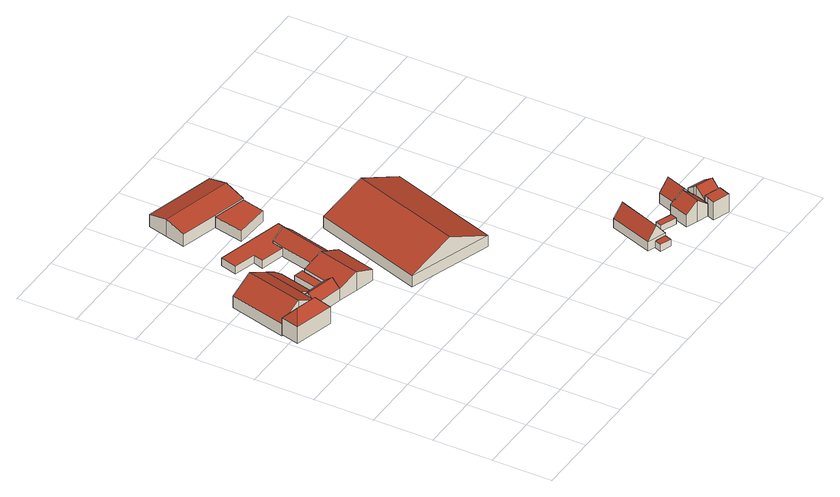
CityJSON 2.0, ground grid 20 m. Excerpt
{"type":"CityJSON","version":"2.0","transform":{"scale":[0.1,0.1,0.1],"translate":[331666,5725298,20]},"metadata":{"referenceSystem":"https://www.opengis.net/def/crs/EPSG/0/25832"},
"CityObjects":{
"building1":{"type":"Building","attributes":{"name":"Querenhorsthof","Geometrietyp2DReferenz":"3000","Gemeindeschluessel":"05170048","function":"31001_1210","roofType":"3200","measuredHeight":9.6},"address":[{"country":"Germany","locality":"Wesel","thoroughfareNumber":"237","thoroughfareName":"Zur Bauerschaft"}],"geometry":[{"type":"Solid","lod":"2","boundaries":[[[[0,1,2,3]],[[4,5,1,0]],[[6,7,5,4]],[[8,9,7,6]],[[3,2,9,8]],[[10,3,8,11]],[[8,6,4,11]],[[11,4,0,10]],[[0,3,10]],[[1,5,7,9,2]]]],"semantics":{"surfaces":[{"type":"WallSurface"},{"type":"RoofSurface"},{"type":"GroundSurface"}],"values":[[0,0,0,0,0,1,1,1,1,2]]}}]},
"building2":{"type":"Building","attributes":{"Gemeindeschluessel":"05170048","Geometrietyp2DReferenz":"3000","function":"31001_2720"},"address":[{"country":"Germany","locality":"Wesel","thoroughfareNumber":"237","thoroughfareName":"Zur Bauerschaft"}],"children":["building2-1","building2-2","building2-3","building2-4"]},
"building2-1":{"type":"BuildingPart","attributes":{"roofType":"3100","measuredHeight":9.03},"parents":["building2"],"geometry":[{"type":"MultiSurface","lod":"2","boundaries":[[[12,13,14,15]],[[16,17,13,12]],[[18,19,17,16]],[[20,21,19,18]],[[15,14,22,23]],[[23,20,18,15]],[[16,12,15,18]],[[13,17,19,21,22,14]],[[24,25,26]],[[27,23,28]],[[24,29,21,20]],[[30,27,28,22,31]],[[26,25,30,31,29]]],"semantics":{"surfaces":[{"type":"WallSurface"},{"type":"RoofSurface"},{"type":"GroundSurface"},{"type":"ClosureSurface"}],"values":[0,0,0,0,0,1,1,2,0,0,3,3,3]}}]},
"building2-2":{"type":"BuildingPart","attributes":{"roofType":"1000","measuredHeight":2.94},"parents":["building2"],"geometry":[{"type":"Solid","lod":"2","boundaries":[[[[32,33,34,35]],[[36,37,33,32]],[[38,39,37,36]],[[40,41,39,38]],[[42,43,41,40]],[[44,45,43,42]],[[40,38,36,32,35,44,42]],[[34,33,37,39,41,43,45]],[[44,35,34,45]]]],"semantics":{"surfaces":[{"type":"WallSurface"},{"type":"RoofSurface"},{"type":"GroundSurface"},{"type":"ClosureSurface"}],"values":[[0,0,0,0,0,0,1,2,3]]}}]},
"building2-3":{"type":"BuildingPart","attributes":{"roofType":"2100","measuredHeight":5.64},"parents":["building2"],"geometry":[{"type":"MultiSurface","lod":"2","boundaries":[[[46,47,21,20]],[[48,49,47,46]],[[50,51,49,48]],[[48,46,20,24,50]],[[21,47,49,51,29]],[[20,21,29,24]],[[24,26,52]],[[50,52,26,29,51]]],"semantics":{"surfaces":[{"type":"WallSurface"},{"type":"RoofSurface"},{"type":"GroundSurface"},{"type":"ClosureSurface"}],"values":[0,0,0,1,2,3,0,3]}}]},
"building2-4":{"type":"BuildingPart","attributes":{"roofType":"3100","measuredHeight":6.84},"parents":["building2"],"geometry":[{"type":"MultiSurface","lod":"2","boundaries":[[[28,22,53,54]],[[55,34,51,56]],[[57,58,45,59]],[[60,61,58,57]],[[54,53,61,60]],[[59,55,56,26,62,57]],[[28,54,60,57,62]],[[22,31,29,51,34,45,58,61,53]],[[62,30,27]],[[27,30,31,22,28]],[[62,25,30]],[[30,25,26,29,31]],[[56,50,52]],[[26,52,50,51,29]],[[55,59,44,35]],[[45,34,35,44]]],"semantics":{"surfaces":[{"type":"WallSurface"},{"type":"RoofSurface"},{"type":"GroundSurface"},{"type":"ClosureSurface"}],"values":[0,0,0,0,0,1,1,2,0,3,0,3,0,3,0,3]}}]},
"building3":{"type":"Building","attributes":{"Geometrietyp2DReferenz":"3000","Gemeindeschluessel":"05170048","function":"31001_2720","roofType":"3100","measuredHeight":6.8},"address":[{"country":"Germany","locality":"Wesel","thoroughfareNumber":"237","thoroughfareName":"Zur Bauerschaft"}],"geometry":[{"type":"Solid","lod":"2","boundaries":[[[[63,61,64,65]],[[66,43,61,63]],[[67,41,43,66]],[[68,69,41,67]],[[70,71,69,68]],[[72,73,71,70]],[[74,75,73,72]],[[76,77,75,74]],[[65,64,77,76]],[[68,67,66,63,65,70]],[[76,74,72,70,65]],[[61,43,41,69,71,73,75,77,64]]]],"semantics":{"surfaces":[{"type":"WallSurface"},{"type":"RoofSurface"},{"type":"GroundSurface"}],"values":[[0,0,0,0,0,0,0,0,0,1,1,2]]}}]},
"building4":{"type":"Building","attributes":{"Geometrietyp2DReferenz":"3000","Gemeindeschluessel":"05170048","function":"31001_2720","roofType":"1000","measuredHeight":2.83},"address":[{"country":"Germany","locality":"Wesel","thoroughfareNumber":"237","thoroughfareName":"Zur Bauerschaft"}],"geometry":[{"type":"Solid","lod":"2","boundaries":[[[[78,79,80,81]],[[82,83,79,78]],[[84,85,83,82]],[[86,87,85,84]],[[88,89,87,86]],[[90,91,89,88]],[[92,93,91,90]],[[81,80,93,92]],[[90,88,86,84,82,78,81,92]],[[79,83,85,87,89,91,93,80]]]],"semantics":{"surfaces":[{"type":"WallSurface"},{"type":"RoofSurface"},{"type":"GroundSurface"}],"values":[[0,0,0,0,0,0,0,0,1,2]]}}]},
"building5":{"type":"Building","attributes":{"Geometrietyp2DReferenz":"3000","Gemeindeschluessel":"05170048","function":"31001_2720","roofType":"3100","measuredHeight":6.71},"address":[{"country":"Germany","locality":"Wesel","thoroughfareNumber":"237","thoroughfareName":"Zur Bauerschaft"}],"geometry":[{"type":"Solid","lod":"2","boundaries":[[[[94,95,96,97]],[[98,99,95,94]],[[100,101,99,98]],[[102,103,101,100]],[[104,105,103,102]],[[106,107,105,104]],[[108,109,107,106]],[[97,96,109,108]],[[102,100,98,94,97,104]],[[108,106,104,97]],[[95,99,101,103,105,107,109,96]]]],"semantics":{"surfaces":[{"type":"WallSurface"},{"type":"RoofSurface"},{"type":"GroundSurface"}],"values":[[0,0,0,0,0,0,0,0,1,1,2]]}}]},
"building6":{"type":"Building","attributes":{"Geometrietyp2DReferenz":"3000","Gemeindeschluessel":"05170048","function":"51009_1610","roofType":"1000","measuredHeight":3.85},"geometry":[{"type":"Solid","lod":"2","boundaries":[[[[110,111,112,113]],[[114,115,111,110]],[[116,117,115,114]],[[118,119,117,116]],[[113,112,119,118]],[[116,114,110,113,118]],[[111,115,117,119,112]]]],"semantics":{"surfaces":[{"type":"WallSurface"},{"type":"RoofSurface"},{"type":"GroundSurface"}],"values":[[0,0,0,0,0,1,2]]}}]},
"building7":{"type":"Building","attributes":{"Geometrietyp2DReferenz":"3000","Gemeindeschluessel":"05170048","function":"31001_2720","roofType":"3100","measuredHeight":6.18},"address":[{"country":"Germany","locality":"Wesel","thoroughfareNumber":"237","thoroughfareName":"Zur Bauerschaft"}],"geometry":[{"type":"Solid","lod":"2","boundaries":[[[[120,121,122,123]],[[124,125,121,120]],[[126,127,125,124]],[[128,129,127,126]],[[130,131,129,128]],[[132,133,131,130]],[[123,122,133,132]],[[123,132,130,128,120]],[[126,124,120,128]],[[121,125,127,129,131,133,122]]]],"semantics":{"surfaces":[{"type":"WallSurface"},{"type":"RoofSurface"},{"type":"GroundSurface"}],"values":[[0,0,0,0,0,0,0,1,1,2]]}}]},
"building8":{"type":"Building","attributes":{"Geometrietyp2DReferenz":"3000","Gemeindeschluessel":"05170048","function":"31001_2720","roofType":"3100","measuredHeight":10.79},"address":[{"country":"Germany","locality":"Wesel","thoroughfareNumber":"237","thoroughfareName":"Zur Bauerschaft"}],"geometry":[{"type":"Solid","lod":"2","boundaries":[[[[134,135,136,137]],[[138,139,135,134]],[[140,141,139,138]],[[137,136,141,140]],[[134,142,138]],[[140,143,137]],[[137,143,142,134]],[[138,142,143,140]],[[135,139,141,136]]]],"semantics":{"surfaces":[{"type":"WallSurface"},{"type":"RoofSurface"},{"type":"GroundSurface"}],"values":[[0,0,0,0,0,0,1,1,2]]}}]},
"building9":{"type":"Building","attributes":{"Geometrietyp2DReferenz":"3000","Gemeindeschluessel":"05170048","function":"51009_1610","roofType":"1000","measuredHeight":2.38},"geometry":[{"type":"Solid","lod":"2","boundaries":[[[[144,145,146,147]],[[148,149,145,144]],[[150,151,149,148]],[[147,146,151,150]],[[148,144,147,150]],[[145,149,151,146]]]],"semantics":{"surfaces":[{"type":"WallSurface"},{"type":"RoofSurface"},{"type":"GroundSurface"}],"values":[[0,0,0,0,1,2]]}}]},
"building10":{"type":"Building","attributes":{"Geometrietyp2DReferenz":"3000","Gemeindeschluessel":"05170048","function":"31001_2463","roofType":"3100","measuredHeight":7.51},"address":[{"country":"Germany","locality":"Wesel","thoroughfareNumber":"162","thoroughfareName":"Zur Bauerschaft"}],"geometry":[{"type":"Solid","lod":"2","boundaries":[[[[152,153,154,155]],[[156,157,153,152]],[[158,159,157,156]],[[155,154,159,158]],[[152,160,156]],[[158,161,155]],[[155,161,160,152]],[[156,160,161,158]],[[153,157,159,154]]]],"semantics":{"surfaces":[{"type":"WallSurface"},{"type":"RoofSurface"},{"type":"GroundSurface"}],"values":[[0,0,0,0,0,0,1,1,2]]}}]},
"building11":{"type":"Building","attributes":{"Geometrietyp2DReferenz":"3000","Gemeindeschluessel":"05170048","function":"51009_1610","roofType":"1000","measuredHeight":2.13},"geometry":[{"type":"Solid","lod":"2","boundaries":[[[[162,163,164,165]],[[166,167,163,162]],[[168,169,167,166]],[[165,164,169,168]],[[166,162,165,168]],[[163,167,169,164]]]],"semantics":{"surfaces":[{"type":"WallSurface"},{"type":"RoofSurface"},{"type":"GroundSurface"}],"values":[[0,0,0,0,1,2]]}}]},
"building12":{"type":"Building","attributes":{"Gemeindeschluessel":"05170048","Geometrietyp2DReferenz":"3000","function":"31001_1010"},"address":[{"country":"Germany","locality":"Wesel","thoroughfareNumber":"162","thoroughfareName":"Zur Bauerschaft"}],"children":["building12-1","building12-2"]},
"building12-1":{"type":"BuildingPart","attributes":{"roofType":"3100","measuredHeight":7.61},"parents":["building12"],"geometry":[{"type":"MultiSurface","lod":"2","boundaries":[[[170,171,172,173]],[[174,175,171,170]],[[176,177,175,174]],[[178,179,177,176]],[[180,181,179,178]],[[182,183,181,180]],[[184,185,183,182]],[[186,187,185,184]],[[173,172,188,189]],[[182,180,178,176,174,184]],[[170,173,189,186,184,174]],[[171,175,177,179,181,183,185,187,188,172]],[[190,189,188,191]],[[186,190,191,187]]],"semantics":{"surfaces":[{"type":"WallSurface"},{"type":"RoofSurface"},{"type":"GroundSurface"},{"type":"ClosureSurface"}],"values":[0,0,0,0,0,0,0,0,0,1,1,2,3,3]}}]},
"building12-2":{"type":"BuildingPart","attributes":{"roofType":"3100","measuredHeight":7.81},"parents":["building12"],"geometry":[{"type":"MultiSurface","lod":"2","boundaries":[[[192,193,194,195]],[[196,197,193,192]],[[198,199,197,196]],[[200,188,199,198]],[[201,202,187,203]],[[195,194,202,201]],[[200,198,196,192,204]],[[195,201,203,204,192]],[[193,197,199,188,191,187,202,194]],[[204,190,189,200]],[[190,191,188,189]],[[204,203,186,190]],[[191,190,186,187]]],"semantics":{"surfaces":[{"type":"WallSurface"},{"type":"RoofSurface"},{"type":"GroundSurface"},{"type":"ClosureSurface"}],"values":[0,0,0,0,0,0,1,1,2,0,3,0,3]}}]},
"building13":{"type":"Building","attributes":{"Geometrietyp2DReferenz":"3000","Gemeindeschluessel":"05170048","function":"31001_1010","roofType":"1000","measuredHeight":6.44},"address":[{"country":"Germany","locality":"Wesel","thoroughfareNumber":"162","thoroughfareName":"Zur Bauerschaft"}],"geometry":[{"type":"Solid","lod":"2","boundaries":[[[[205,206,207,208]],[[209,210,206,205]],[[211,212,210,209]],[[213,214,212,211]],[[215,216,214,213]],[[208,207,216,215]],[[213,211,209,205,208,215]],[[206,210,212,214,216,207]]]],"semantics":{"surfaces":[{"type":"WallSurface"},{"type":"RoofSurface"},{"type":"GroundSurface"}],"values":[[0,0,0,0,0,0,1,2]]}}]},
"building14":{"type":"Building","attributes":{"Geometrietyp2DReferenz":"3000","Gemeindeschluessel":"05170048","function":"31001_1010","roofType":"3100","measuredHeight":7.92},"address":[{"country":"Germany","locality":"Wesel","thoroughfareNumber":"162","thoroughfareName":"Zur Bauerschaft"}],"geometry":[{"type":"Solid","lod":"2","boundaries":[[[[217,218,219,220]],[[221,222,218,217]],[[223,224,222,221]],[[225,226,224,223]],[[227,228,226,225]],[[229,230,228,227]],[[231,232,230,229]],[[220,219,232,231]],[[225,223,221,217,227]],[[220,231,229,227,217]],[[218,222,224,226,228,230,232,219]]]],"semantics":{"surfaces":[{"type":"WallSurface"},{"type":"RoofSurface"},{"type":"GroundSurface"}],"values":[[0,0,0,0,0,0,0,0,1,1,2]]}}]}
},
"vertices":[
[21,834,75],[21,834,15],[6,773,15],[6,773,75],[154,800,75],[154,800,15],[153,796,75],[153,796,15],[139,739,75],[139,739,15],[45,796,111],[115,778,111],
[21,834,54],[21,834,11],[88,817,11],[88,817,102],[70,1027,54],[70,1027,11],[137,1010,102],[137,1010,11],[204,993,68],[204,993,11],[154,800,11],[154,800,68],[168,854,68],[164,838,68],[168,854,54],[157,811,68],[154,800,58],[168,854,11],[161,825,68],[161,825,11],
[261,929,41],[261,929,11],[238,839,11],[238,839,41],[294,921,41],[294,921,11],[292,915,41],[292,915,11],[292,912,41],[292,912,11],[290,913,41],[290,913,11],[270,832,41],[270,832,11],
[237,984,49],[237,984,11],[250,967,40],[250,967,11],[219,843,40],[219,843,11],[194,848,54],
[153,796,11],[153,796,54],[238,839,54],[219,843,54],[262,803,80],[262,803,11],[270,832,54],[255,774,54],[255,774,11],[161,825,80],
[255,774,52],[322,756,11],[322,756,79],[290,913,52],[292,912,53],[331,903,68],[331,903,11],[357,895,79],[357,895,11],[405,880,60],[405,880,11],[423,874,52],[423,874,11],[388,739,52],[388,739,11],
[291,1083,39],[291,1083,11],[281,1048,11],[281,1048,39],[216,1103,39],[216,1103,11],[233,1159,39],[233,1159,11],[462,1099,39],[462,1099,11],[448,1045,39],[448,1045,11],[372,1065,39],[372,1065,11],[362,1027,39],[362,1027,11],
[331,903,45],[331,903,10],[368,891,10],[368,891,77],[331,905,45],[331,905,10],[362,1027,45],[362,1027,10],[372,1065,45],[372,1065,10],[410,1055,77],[410,1055,10],[448,1045,45],[448,1045,10],[405,880,45],[405,880,10],
[480,1160,51],[480,1160,12],[499,1237,12],[499,1237,51],[363,1166,51],[363,1166,12],[384,1264,51],[384,1264,12],[385,1267,51],[385,1267,12],
[275,1368,75],[275,1368,13],[257,1301,13],[257,1301,56],[293,1436,56],[293,1436,13],[535,1372,56],[535,1372,13],[517,1304,75],[517,1304,13],[499,1237,56],[499,1237,13],[385,1267,56],[385,1267,13],
[549,997,46],[549,997,5],[424,628,5],[424,628,46],[831,902,46],[831,902,5],[707,533,46],[707,533,5],[690,950,113],[566,580,113],
[973,69,31],[973,69,7],[981,92,7],[981,92,31],[935,83,31],[935,83,7],[943,106,31],[943,106,7],
[981,92,40],[981,92,8],[1032,237,8],[1032,237,40],[917,115,40],[917,115,8],[968,259,40],[968,259,8],[949,104,83],[1000,248,83],
[1074,109,30],[1074,109,8],[1081,131,8],[1081,131,30],[1019,129,30],[1019,129,8],[1027,151,30],[1027,151,8],
[1149,46,55],[1149,46,11],[1152,45,11],[1152,45,53],[1112,60,87],[1112,60,11],[1072,74,53],[1072,74,11],[1096,141,53],[1096,141,11],[1112,135,66],[1112,135,11],[1110,132,66],[1110,132,11],[1134,123,87],[1134,123,11],[1174,109,53],[1174,109,11],[1157,60,11],[1157,60,53],[1170,96,53],[1170,96,11],
[1227,75,89],[1227,75,11],[1240,110,11],[1240,110,60],[1214,40,60],[1214,40,11],[1212,41,60],[1212,41,11],[1157,60,60],[1182,131,60],[1182,131,11],[1174,109,78],[1170,96,89],
[1157,60,76],[1157,60,12],[1152,45,12],[1152,45,76],[1212,41,76],[1212,41,12],[1197,2,76],[1197,2,12],[1140,22,76],[1140,22,12],[1149,46,76],[1149,46,12],
[1142,120,89],[1142,120,10],[1174,109,10],[1174,109,48],[1110,132,48],[1110,132,10],[1112,135,48],[1112,135,10],[1135,201,48],[1135,201,10],[1167,190,89],[1167,190,10],[1199,178,48],[1199,178,10],[1182,131,48],[1182,131,10]
]}
